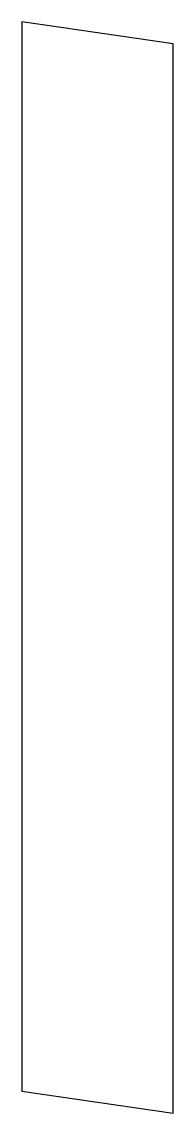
# Model space of a CAD drawing. Extents: x 0 to 41, y 0 to 296.
import ezdxf

# ---------------------------------------------------------------- set-up
doc = ezdxf.new("R2010")
doc.units = 0
doc.layers.get('0').update_dxf_attribs({"linetype": 'CONTINUOUS'})

msp = doc.modelspace()

# ---------------------------------------------------------------- linework, layer by layer
msp.add_lwpolyline([(0, 5.99), (41, 0), (41, 290), (0, 296)], close=True)

doc.saveas('drawing.dxf')
